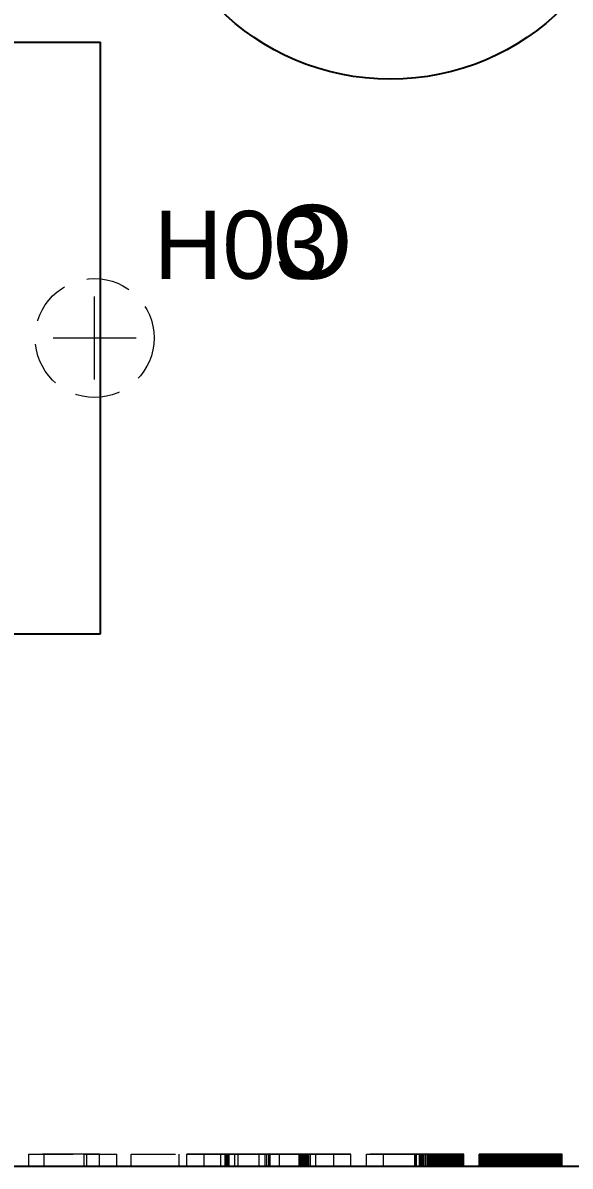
# Model space of a CAD drawing. Header units: millimetres. Extents: x 10 to 317, y 32 to 137.
# Drawn here: x 74.29 to 83.54, y 32 to 51.33 of the extents above; entities that cross this region are included whole.
import ezdxf

# ---------------------------------------------------------------- set-up
doc = ezdxf.new("R2010")
doc.units = ezdxf.units.MM
doc.linetypes.add('WP_HIDDEN', pattern=[2.3, 1.5, -0.8])
for name, color, linetype, lineweight in [('ANNOTATIONS', 7, 'CONTINUOUS', 18), ('HIDDEN', 7, 'WP_HIDDEN', 13), ('VISIBLE', 7, 'CONTINUOUS', 25)]:
    doc.layers.add(name, color=color, linetype=linetype, lineweight=lineweight)
doc.styles.add('CJK', font='Arial Unicode.ttf')

msp = doc.modelspace()

# ---------------------------------------------------------------- linework, layer by layer
at = {"layer": 'ANNOTATIONS'}
for p, q in [((75.5, 45.3), (75.5, 46.7)), ((74.8, 46), (76.2, 46))]:
    msp.add_line(p, q, dxfattribs=at)
at = {"layer": 'HIDDEN', "ltscale": 0.5}
for p, q in [((74.38582, 32), (74.38582, 32.2)), ((74.38582, 32.2), (75.32049, 32.2)), ((75.36899, 32.2), (74.38582, 32.2)), ((75.32049, 32.2), (74.64594, 32.2)), ((74.64594, 32), (74.64594, 32.2)), ((75.32049, 32), (75.32049, 32.2)), ((75.32049, 32.2), (75.58502, 32.2)), ((75.36899, 32), (75.36899, 32.2)), ((75.58502, 32.2), (75.36899, 32.2)), ((75.58502, 32), (75.58502, 32.2)), ((75.58502, 32.2), (75.876, 32.2)), ((75.876, 32), (75.876, 32.2)), ((76.11702, 32), (76.11702, 32.2)), ((76.11702, 32.2), (76.92971, 32.2)), ((76.92971, 32), (76.92971, 32.2)), ((77.06051, 32), (77.06051, 32.2)), ((77.06051, 32.2), (77.63218, 32.2)), ((77.35296, 32.2), (77.06051, 32.2)), ((77.35296, 32), (77.35296, 32.2)), ((77.68068, 32.2), (77.35296, 32.2)), ((77.63218, 32), (77.63218, 32.2)), ((77.63218, 32.2), (77.92316, 32.2)), ((77.70621, 32.2), (77.68068, 32.2)), ((77.70621, 32), (77.70621, 32.2)), ((77.72991, 32.2), (77.70621, 32.2)), ((77.72991, 32), (77.72991, 32.2)), ((77.75177, 32.2), (77.72991, 32.2)), ((77.75177, 32), (77.75177, 32.2)), ((77.77179, 32.2), (77.75177, 32.2)), ((77.77179, 32), (77.77179, 32.2)), ((77.83719, 32.2), (77.77179, 32.2)), ((77.86879, 32.2), (77.83719, 32.2)), ((77.86879, 32), (77.86879, 32.2)), ((78.27881, 32.2), (77.86879, 32.2)), ((77.92316, 32), (77.92316, 32.2)), ((77.92316, 32.2), (78.38021, 32.2)), ((78.27881, 32), (78.27881, 32.2)), ((78.6227, 32.2), (78.27881, 32.2)), ((78.38021, 32), (78.38021, 32.2)), ((78.38021, 32.2), (78.41071, 32.2)), ((78.41071, 32), (78.41071, 32.2)), ((78.41071, 32.2), (78.4434, 32.2)), ((78.4434, 32), (78.4434, 32.2)), ((78.4434, 32.2), (78.46545, 32.2)), ((78.46545, 32), (78.46545, 32.2)), ((78.46545, 32.2), (78.51101, 32.2)), ((78.51101, 32.2), (78.96511, 32.2)), ((78.6227, 32), (78.6227, 32.2)), ((78.93131, 32.2), (78.6227, 32.2)), ((78.95933, 32.2), (78.93131, 32.2)), ((78.95933, 32), (78.95933, 32.2)), ((78.98532, 32.2), (78.95933, 32.2)), ((78.96511, 32), (78.96511, 32.2)), ((78.96511, 32.2), (79.23993, 32.2)), ((78.98532, 32), (78.98532, 32.2)), ((79.00929, 32.2), (78.98532, 32.2)), ((79.00929, 32), (79.00929, 32.2)), ((79.03125, 32.2), (79.00929, 32.2)), ((79.03125, 32), (79.03125, 32.2)), ((79.05118, 32.2), (79.03125, 32.2)), ((79.06909, 32.2), (79.05118, 32.2)), ((79.05118, 32), (79.05118, 32.2)), ((79.08498, 32.2), (79.06909, 32.2)), ((79.06909, 32), (79.06909, 32.2)), ((79.09885, 32.2), (79.08498, 32.2)), ((79.08498, 32), (79.08498, 32.2)), ((79.12098, 32.2), (79.09885, 32.2)), ((79.09885, 32), (79.09885, 32.2)), ((79.14624, 32.2), (79.12098, 32.2)), ((79.12098, 32), (79.12098, 32.2)), ((79.17462, 32.2), (79.14624, 32.2)), ((79.14624, 32), (79.14624, 32.2)), ((79.20613, 32.2), (79.17462, 32.2)), ((79.54414, 32.2), (79.20613, 32.2)), ((79.23993, 32), (79.23993, 32.2)), ((79.23993, 32.2), (79.83071, 32.2)), ((79.83071, 32.2), (79.54414, 32.2)), ((79.54414, 32), (79.54414, 32.2)), ((79.83071, 32), (79.83071, 32.2)), ((80.09671, 32), (80.09671, 32.2)), ((80.09671, 32.2), (80.38181, 32.2)), ((80.9094, 32.2), (80.09671, 32.2)), ((80.38181, 32), (80.38181, 32.2)), ((80.38181, 32.2), (80.93439, 32.2)), ((80.38181, 32.2), (80.93292, 32.2)), ((80.93879, 32.2), (80.38181, 32.2)), ((80.9094, 32), (80.9094, 32.2)), ((81.01035, 32.2), (80.9094, 32.2)), ((80.93292, 32.2), (81.02229, 32.2)), ((80.93292, 32), (80.93292, 32.2)), ((80.93439, 32), (80.93439, 32.2)), ((80.93439, 32.2), (80.99041, 32.2)), ((81.00536, 32.2), (80.93879, 32.2)), ((80.93879, 32), (80.93879, 32.2)), ((80.99041, 32), (80.99041, 32.2)), ((80.99041, 32.2), (81.04424, 32.2)), ((81.06693, 32.2), (81.00536, 32.2)), ((81.00536, 32), (81.00536, 32.2)), ((81.01035, 32), (81.01035, 32.2)), ((81.09861, 32.2), (81.01035, 32.2)), ((81.02229, 32.2), (81.09641, 32.2)), ((81.02229, 32), (81.02229, 32.2)), ((81.04424, 32), (81.04424, 32.2)), ((81.04424, 32.2), (81.09586, 32.2)), ((81.12348, 32.2), (81.06693, 32.2)), ((81.06693, 32), (81.06693, 32.2)), ((81.09586, 32), (81.09586, 32.2)), ((81.09586, 32.2), (81.14527, 32.2)), ((81.09641, 32.2), (81.15529, 32.2)), ((81.09641, 32), (81.09641, 32.2)), ((81.09861, 32), (81.09861, 32.2)), ((81.17421, 32.2), (81.09861, 32.2)), ((81.17503, 32.2), (81.12348, 32.2)), ((81.12348, 32), (81.12348, 32.2)), ((81.14527, 32), (81.14527, 32.2)), ((81.14527, 32.2), (81.19249, 32.2)), ((81.15529, 32.2), (81.17901, 32.2)), ((81.15529, 32), (81.15529, 32.2)), ((81.17421, 32), (81.17421, 32.2)), ((81.23712, 32.2), (81.17421, 32.2)), ((81.22158, 32.2), (81.17503, 32.2)), ((81.17503, 32), (81.17503, 32.2)), ((81.17901, 32.2), (81.19892, 32.2)), ((81.17901, 32), (81.17901, 32.2)), ((81.19249, 32), (81.19249, 32.2)), ((81.19249, 32.2), (81.23749, 32.2)), ((81.19892, 32.2), (81.22616, 32.2)), ((81.19892, 32), (81.19892, 32.2)), ((81.24297, 32.2), (81.22158, 32.2)), ((81.22158, 32), (81.22158, 32.2)), ((81.22616, 32.2), (81.25205, 32.2)), ((81.22616, 32), (81.22616, 32.2)), ((81.23712, 32), (81.23712, 32.2)), ((81.276, 32.2), (81.23712, 32.2)), ((81.23749, 32), (81.23749, 32.2)), ((81.23749, 32.2), (81.28029, 32.2)), ((81.26312, 32.2), (81.24297, 32.2)), ((81.24297, 32), (81.24297, 32.2)), ((81.25205, 32.2), (81.27659, 32.2)), ((81.25205, 32), (81.25205, 32.2)), ((81.28201, 32.2), (81.26312, 32.2)), ((81.26312, 32), (81.26312, 32.2)), ((81.276, 32), (81.276, 32.2)), ((81.31327, 32.2), (81.276, 32.2)), ((81.27659, 32.2), (81.29977, 32.2)), ((81.27659, 32), (81.27659, 32.2)), ((81.28029, 32), (81.28029, 32.2)), ((81.28029, 32.2), (81.32089, 32.2)), ((81.29965, 32.2), (81.28201, 32.2)), ((81.28201, 32), (81.28201, 32.2)), ((81.31604, 32.2), (81.29965, 32.2)), ((81.29965, 32), (81.29965, 32.2)), ((81.29977, 32.2), (81.32159, 32.2)), ((81.29977, 32), (81.29977, 32.2)), ((81.31327, 32), (81.31327, 32.2)), ((81.34893, 32.2), (81.31327, 32.2)), ((81.33118, 32.2), (81.31604, 32.2)), ((81.31604, 32), (81.31604, 32.2)), ((81.32089, 32), (81.32089, 32.2)), ((81.32089, 32.2), (81.35929, 32.2)), ((81.32159, 32.2), (81.34206, 32.2)), ((81.32159, 32), (81.32159, 32.2)), ((81.35839, 32.2), (81.33118, 32.2)), ((81.33118, 32), (81.33118, 32.2)), ((81.34206, 32.2), (81.36118, 32.2)), ((81.34206, 32), (81.34206, 32.2)), ((81.34893, 32), (81.34893, 32.2)), ((81.38298, 32.2), (81.34893, 32.2)), ((81.38197, 32.2), (81.35839, 32.2)), ((81.35839, 32), (81.35839, 32.2)), ((81.35929, 32), (81.35929, 32.2)), ((81.35929, 32.2), (81.39547, 32.2)), ((81.36118, 32.2), (81.37894, 32.2)), ((81.36118, 32), (81.36118, 32.2)), ((81.37894, 32.2), (81.39496, 32.2)), ((81.37894, 32), (81.37894, 32.2)), ((81.40193, 32.2), (81.38197, 32.2)), ((81.38197, 32), (81.38197, 32.2)), ((81.38298, 32), (81.38298, 32.2)), ((81.41543, 32.2), (81.38298, 32.2)), ((81.39496, 32.2), (81.40884, 32.2)), ((81.39496, 32), (81.39496, 32.2)), ((81.39547, 32), (81.39547, 32.2)), ((81.39547, 32.2), (81.42946, 32.2)), ((81.41825, 32.2), (81.40193, 32.2)), ((81.40193, 32), (81.40193, 32.2)), ((81.40884, 32.2), (81.42058, 32.2)), ((81.40884, 32), (81.40884, 32.2)), ((81.41543, 32), (81.41543, 32.2)), ((81.44627, 32.2), (81.41543, 32.2)), ((81.43095, 32.2), (81.41825, 32.2)), ((81.41825, 32), (81.41825, 32.2)), ((81.42058, 32.2), (81.43019, 32.2)), ((81.42058, 32), (81.42058, 32.2)), ((81.42946, 32), (81.42946, 32.2)), ((81.42946, 32.2), (81.46124, 32.2)), ((81.43019, 32.2), (81.43767, 32.2)), ((81.43019, 32), (81.43019, 32.2)), ((81.44002, 32.2), (81.43095, 32.2)), ((81.43095, 32), (81.43095, 32.2)), ((81.43767, 32.2), (81.44301, 32.2)), ((81.43767, 32), (81.43767, 32.2)), ((81.44546, 32.2), (81.44002, 32.2)), ((81.44002, 32), (81.44002, 32.2)), ((81.44301, 32.2), (81.44621, 32.2)), ((81.44301, 32), (81.44301, 32.2)), ((81.44728, 32.2), (81.44546, 32.2)), ((81.44546, 32), (81.44546, 32.2)), ((81.44621, 32.2), (81.44728, 32.2)), ((81.44621, 32), (81.44621, 32.2)), ((81.44627, 32), (81.44627, 32.2)), ((81.4755, 32.2), (81.44627, 32.2)), ((81.44728, 32), (81.44728, 32.2)), ((81.46124, 32), (81.46124, 32.2)), ((81.46124, 32.2), (81.49082, 32.2)), ((81.4755, 32), (81.4755, 32.2)), ((81.50312, 32.2), (81.4755, 32.2)), ((81.49082, 32), (81.49082, 32.2)), ((81.49082, 32.2), (81.51819, 32.2)), ((81.50312, 32), (81.50312, 32.2)), ((81.52929, 32.2), (81.50312, 32.2)), ((81.51819, 32), (81.51819, 32.2)), ((81.51819, 32.2), (81.54335, 32.2)), ((81.52929, 32), (81.52929, 32.2)), ((81.55415, 32.2), (81.52929, 32.2)), ((81.54335, 32), (81.54335, 32.2)), ((81.54335, 32.2), (81.56632, 32.2)), ((81.55415, 32), (81.55415, 32.2)), ((81.57769, 32.2), (81.55415, 32.2)), ((81.56632, 32), (81.56632, 32.2)), ((81.56632, 32.2), (81.58749, 32.2)), ((81.57769, 32), (81.57769, 32.2)), ((81.59993, 32.2), (81.57769, 32.2)), ((81.58749, 32), (81.58749, 32.2)), ((81.58749, 32.2), (81.6073, 32.2)), ((81.59993, 32), (81.59993, 32.2)), ((81.62086, 32.2), (81.59993, 32.2)), ((81.6073, 32), (81.6073, 32.2)), ((81.6073, 32.2), (81.62575, 32.2)), ((81.62086, 32), (81.62086, 32.2)), ((81.64049, 32.2), (81.62086, 32.2)), ((81.62575, 32), (81.62575, 32.2)), ((81.62575, 32.2), (81.64283, 32.2)), ((81.64049, 32), (81.64049, 32.2)), ((81.6588, 32.2), (81.64049, 32.2)), ((81.64283, 32), (81.64283, 32.2)), ((81.64283, 32.2), (81.65854, 32.2)), ((81.65854, 32), (81.65854, 32.2)), ((81.65854, 32.2), (81.67289, 32.2)), ((81.6588, 32), (81.6588, 32.2)), ((81.6758, 32.2), (81.6588, 32.2)), ((81.67289, 32), (81.67289, 32.2)), ((81.67289, 32.2), (81.68587, 32.2)), ((81.6758, 32), (81.6758, 32.2)), ((81.69113, 32.2), (81.6758, 32.2)), ((81.68587, 32), (81.68587, 32.2)), ((81.68587, 32.2), (81.69748, 32.2)), ((81.69113, 32), (81.69113, 32.2)), ((81.70441, 32.2), (81.69113, 32.2)), ((81.69748, 32), (81.69748, 32.2)), ((81.69748, 32.2), (81.70773, 32.2)), ((81.70441, 32), (81.70441, 32.2)), ((81.71565, 32.2), (81.70441, 32.2)), ((81.70773, 32), (81.70773, 32.2)), ((81.70773, 32.2), (81.71661, 32.2)), ((81.71565, 32), (81.71565, 32.2)), ((81.72485, 32.2), (81.71565, 32.2)), ((81.71661, 32), (81.71661, 32.2)), ((81.71661, 32.2), (81.72412, 32.2)), ((81.72412, 32), (81.72412, 32.2)), ((81.72412, 32.2), (81.73027, 32.2)), ((81.72485, 32), (81.72485, 32.2)), ((81.732, 32.2), (81.72485, 32.2)), ((81.73027, 32), (81.73027, 32.2)), ((81.73027, 32.2), (81.73505, 32.2)), ((81.732, 32), (81.732, 32.2)), ((81.73711, 32.2), (81.732, 32.2)), ((81.73505, 32), (81.73505, 32.2)), ((81.73505, 32.2), (81.73847, 32.2)), ((81.73711, 32), (81.73711, 32.2)), ((81.74018, 32.2), (81.73711, 32.2)), ((81.73847, 32), (81.73847, 32.2)), ((81.73847, 32.2), (81.74052, 32.2)), ((81.74018, 32), (81.74018, 32.2)), ((81.7412, 32.2), (81.74018, 32.2)), ((81.74052, 32), (81.74052, 32.2)), ((81.74052, 32.2), (81.7412, 32.2)), ((81.7412, 32), (81.7412, 32.2)), ((81.99814, 32.2), (81.99691, 32.2)), ((81.99691, 32), (81.99691, 32.2)), ((81.99691, 32.2), (81.99774, 32.2)), ((81.99774, 32), (81.99774, 32.2)), ((81.99774, 32.2), (82.00024, 32.2)), ((82.00183, 32.2), (81.99814, 32.2)), ((81.99814, 32), (81.99814, 32.2)), ((82.00024, 32), (82.00024, 32.2)), ((82.00024, 32.2), (82.0044, 32.2)), ((82.00797, 32.2), (82.00183, 32.2)), ((82.00183, 32), (82.00183, 32.2)), ((82.0044, 32), (82.0044, 32.2)), ((82.0044, 32.2), (82.01023, 32.2)), ((82.01657, 32.2), (82.00797, 32.2)), ((82.00797, 32), (82.00797, 32.2)), ((82.01023, 32), (82.01023, 32.2)), ((82.01023, 32.2), (82.01772, 32.2)), ((82.02762, 32.2), (82.01657, 32.2)), ((82.01657, 32), (82.01657, 32.2)), ((82.01772, 32), (82.01772, 32.2)), ((82.01772, 32.2), (82.02688, 32.2)), ((82.02688, 32), (82.02688, 32.2)), ((82.02688, 32.2), (82.0377, 32.2)), ((82.04114, 32.2), (82.02762, 32.2)), ((82.02762, 32), (82.02762, 32.2)), ((82.0377, 32), (82.0377, 32.2)), ((82.0377, 32.2), (82.05018, 32.2)), ((82.05711, 32.2), (82.04114, 32.2)), ((82.04114, 32), (82.04114, 32.2)), ((82.05018, 32), (82.05018, 32.2)), ((82.05018, 32.2), (82.06434, 32.2)), ((82.07554, 32.2), (82.05711, 32.2)), ((82.05711, 32), (82.05711, 32.2)), ((82.06434, 32), (82.06434, 32.2)), ((82.06434, 32.2), (82.08015, 32.2)), ((82.07554, 32), (82.07554, 32.2)), ((82.09639, 32.2), (82.07554, 32.2)), ((82.08015, 32), (82.08015, 32.2)), ((82.08015, 32.2), (82.09763, 32.2)), ((82.09639, 32), (82.09639, 32.2)), ((82.11962, 32.2), (82.09639, 32.2)), ((82.09763, 32), (82.09763, 32.2)), ((82.09763, 32.2), (82.11678, 32.2)), ((82.11678, 32), (82.11678, 32.2)), ((82.11678, 32.2), (82.13759, 32.2)), ((82.11962, 32), (82.11962, 32.2)), ((82.14525, 32.2), (82.11962, 32.2)), ((82.13759, 32), (82.13759, 32.2)), ((82.13759, 32.2), (82.16006, 32.2)), ((82.14525, 32), (82.14525, 32.2)), ((82.17326, 32.2), (82.14525, 32.2)), ((82.16006, 32), (82.16006, 32.2)), ((82.16006, 32.2), (82.1842, 32.2)), ((82.17326, 32), (82.17326, 32.2)), ((82.20367, 32.2), (82.17326, 32.2)), ((82.1842, 32), (82.1842, 32.2)), ((82.1842, 32.2), (82.21, 32.2)), ((82.20367, 32), (82.20367, 32.2)), ((82.23646, 32.2), (82.20367, 32.2)), ((82.21, 32), (82.21, 32.2)), ((82.21, 32.2), (82.23275, 32.2)), ((82.23275, 32), (82.23275, 32.2)), ((82.23275, 32.2), (82.25655, 32.2)), ((82.23646, 32), (82.23646, 32.2)), ((82.27164, 32.2), (82.23646, 32.2)), ((82.25655, 32), (82.25655, 32.2)), ((82.25655, 32.2), (82.28139, 32.2)), ((82.27073, 32.2), (82.26879, 32.2)), ((82.26879, 32.2), (82.27092, 32.2)), ((82.26879, 32), (82.26879, 32.2)), ((82.27655, 32.2), (82.27073, 32.2)), ((82.27073, 32), (82.27073, 32.2)), ((82.27092, 32.2), (82.27359, 32.2)), ((82.27092, 32), (82.27092, 32.2)), ((82.27164, 32), (82.27164, 32.2)), ((82.3092, 32.2), (82.27164, 32.2)), ((82.27359, 32.2), (82.27733, 32.2)), ((82.27359, 32), (82.27359, 32.2)), ((82.28092, 32.2), (82.27655, 32.2)), ((82.27655, 32), (82.27655, 32.2)), ((82.27733, 32.2), (82.28214, 32.2)), ((82.27733, 32), (82.27733, 32.2)), ((82.28625, 32.2), (82.28092, 32.2)), ((82.28092, 32), (82.28092, 32.2)), ((82.28139, 32), (82.28139, 32.2)), ((82.28139, 32.2), (82.30727, 32.2)), ((82.28214, 32.2), (82.28801, 32.2)), ((82.28214, 32), (82.28214, 32.2)), ((82.29256, 32.2), (82.28625, 32.2)), ((82.28625, 32), (82.28625, 32.2)), ((82.28801, 32.2), (82.29495, 32.2)), ((82.28801, 32), (82.28801, 32.2)), ((82.29983, 32.2), (82.29256, 32.2)), ((82.29256, 32), (82.29256, 32.2)), ((82.29495, 32.2), (82.30296, 32.2)), ((82.29495, 32), (82.29495, 32.2)), ((82.30808, 32.2), (82.29983, 32.2)), ((82.29983, 32), (82.29983, 32.2)), ((82.30296, 32.2), (82.31203, 32.2)), ((82.30296, 32), (82.30296, 32.2)), ((82.30727, 32), (82.30727, 32.2)), ((82.30727, 32.2), (82.3342, 32.2)), ((82.3173, 32.2), (82.30808, 32.2)), ((82.30808, 32), (82.30808, 32.2)), ((82.3092, 32), (82.3092, 32.2)), ((82.34921, 32.2), (82.3092, 32.2)), ((82.31203, 32.2), (82.32218, 32.2)), ((82.31203, 32), (82.31203, 32.2)), ((82.32748, 32.2), (82.3173, 32.2)), ((82.3173, 32), (82.3173, 32.2)), ((82.32218, 32.2), (82.33339, 32.2)), ((82.32218, 32), (82.32218, 32.2)), ((82.33864, 32.2), (82.32748, 32.2)), ((82.32748, 32), (82.32748, 32.2)), ((82.33339, 32.2), (82.34567, 32.2)), ((82.33339, 32), (82.33339, 32.2)), ((82.3342, 32), (82.3342, 32.2)), ((82.3342, 32.2), (82.36218, 32.2)), ((82.35077, 32.2), (82.33864, 32.2)), ((82.33864, 32), (82.33864, 32.2)), ((82.34567, 32.2), (82.35901, 32.2)), ((82.34567, 32), (82.34567, 32.2)), ((82.34921, 32), (82.34921, 32.2)), ((82.39173, 32.2), (82.34921, 32.2)), ((82.36386, 32.2), (82.35077, 32.2)), ((82.35077, 32), (82.35077, 32.2)), ((82.35901, 32.2), (82.37343, 32.2)), ((82.35901, 32), (82.35901, 32.2)), ((82.36218, 32), (82.36218, 32.2)), ((82.36218, 32.2), (82.3912, 32.2)), ((82.37793, 32.2), (82.36386, 32.2)), ((82.36386, 32), (82.36386, 32.2)), ((82.37343, 32.2), (82.38891, 32.2)), ((82.37343, 32), (82.37343, 32.2)), ((82.39297, 32.2), (82.37793, 32.2)), ((82.37793, 32), (82.37793, 32.2)), ((82.38891, 32.2), (82.40546, 32.2)), ((82.38891, 32), (82.38891, 32.2)), ((82.3912, 32), (82.3912, 32.2)), ((82.3912, 32.2), (82.42126, 32.2)), ((82.39173, 32), (82.39173, 32.2)), ((82.43675, 32.2), (82.39173, 32.2)), ((82.42492, 32.2), (82.39297, 32.2)), ((82.39297, 32), (82.39297, 32.2)), ((82.40546, 32.2), (82.4338, 32.2)), ((82.40546, 32), (82.40546, 32.2)), ((82.42126, 32), (82.42126, 32.2)), ((82.42126, 32.2), (82.45237, 32.2)), ((82.44158, 32.2), (82.42492, 32.2)), ((82.42492, 32), (82.42492, 32.2)), ((82.4338, 32.2), (82.44883, 32.2)), ((82.4338, 32), (82.4338, 32.2)), ((82.43675, 32), (82.43675, 32.2)), ((82.48427, 32.2), (82.43675, 32.2)), ((82.45869, 32.2), (82.44158, 32.2)), ((82.44158, 32), (82.44158, 32.2)), ((82.44883, 32.2), (82.46443, 32.2)), ((82.44883, 32), (82.44883, 32.2)), ((82.45237, 32), (82.45237, 32.2)), ((82.45237, 32.2), (82.48452, 32.2)), ((82.47625, 32.2), (82.45869, 32.2)), ((82.45869, 32), (82.45869, 32.2)), ((82.46443, 32.2), (82.48061, 32.2)), ((82.46443, 32), (82.46443, 32.2)), ((82.49427, 32.2), (82.47625, 32.2)), ((82.47625, 32), (82.47625, 32.2)), ((82.48061, 32.2), (82.49736, 32.2)), ((82.48061, 32), (82.48061, 32.2)), ((82.48427, 32), (82.48427, 32.2)), ((82.53429, 32.2), (82.48427, 32.2)), ((82.48452, 32), (82.48452, 32.2)), ((82.48452, 32.2), (82.51772, 32.2)), ((82.51274, 32.2), (82.49427, 32.2)), ((82.49427, 32), (82.49427, 32.2)), ((82.49736, 32.2), (82.51468, 32.2)), ((82.49736, 32), (82.49736, 32.2)), ((82.53166, 32.2), (82.51274, 32.2)), ((82.51274, 32), (82.51274, 32.2)), ((82.51468, 32.2), (82.53258, 32.2)), ((82.51468, 32), (82.51468, 32.2)), ((82.51772, 32), (82.51772, 32.2)), ((82.51772, 32.2), (82.55196, 32.2)), ((82.55104, 32.2), (82.53166, 32.2)), ((82.53166, 32), (82.53166, 32.2)), ((82.53258, 32.2), (82.55106, 32.2)), ((82.53258, 32), (82.53258, 32.2)), ((82.53429, 32), (82.53429, 32.2)), ((82.58682, 32.2), (82.53429, 32.2)), ((82.57087, 32.2), (82.55104, 32.2)), ((82.55104, 32), (82.55104, 32.2)), ((82.55106, 32.2), (82.5701, 32.2)), ((82.55106, 32), (82.55106, 32.2)), ((82.55196, 32), (82.55196, 32.2)), ((82.55196, 32.2), (82.58725, 32.2)), ((82.5701, 32.2), (82.58972, 32.2)), ((82.5701, 32), (82.5701, 32.2)), ((82.59116, 32.2), (82.57087, 32.2)), ((82.57087, 32), (82.57087, 32.2)), ((82.58682, 32), (82.58682, 32.2)), ((82.64185, 32.2), (82.58682, 32.2)), ((82.58725, 32), (82.58725, 32.2)), ((82.58725, 32.2), (82.62358, 32.2)), ((82.58972, 32.2), (82.60992, 32.2)), ((82.58972, 32), (82.58972, 32.2)), ((82.6119, 32.2), (82.59116, 32.2)), ((82.59116, 32), (82.59116, 32.2)), ((82.60992, 32.2), (82.63069, 32.2)), ((82.60992, 32), (82.60992, 32.2)), ((82.63309, 32.2), (82.6119, 32.2)), ((82.6119, 32), (82.6119, 32.2)), ((82.62358, 32), (82.62358, 32.2)), ((82.62358, 32.2), (82.66096, 32.2)), ((82.63069, 32.2), (82.65203, 32.2)), ((82.63069, 32), (82.63069, 32.2)), ((82.65473, 32.2), (82.63309, 32.2)), ((82.63309, 32), (82.63309, 32.2)), ((82.64185, 32), (82.64185, 32.2)), ((82.69938, 32.2), (82.64185, 32.2)), ((82.65203, 32.2), (82.67395, 32.2)), ((82.65203, 32), (82.65203, 32.2)), ((82.67683, 32.2), (82.65473, 32.2)), ((82.65473, 32), (82.65473, 32.2)), ((82.66096, 32), (82.66096, 32.2)), ((82.66096, 32.2), (82.69938, 32.2)), ((82.67395, 32.2), (82.69644, 32.2)), ((82.67395, 32), (82.67395, 32.2)), ((82.69938, 32.2), (82.67683, 32.2)), ((82.67683, 32), (82.67683, 32.2)), ((82.69644, 32.2), (82.71935, 32.2)), ((82.69644, 32), (82.69644, 32.2)), ((82.69938, 32), (82.69938, 32.2)), ((82.74207, 32.2), (82.69938, 32.2)), ((82.69938, 32.2), (82.75726, 32.2)), ((82.72193, 32.2), (82.69938, 32.2)), ((82.71935, 32.2), (82.74178, 32.2)), ((82.71935, 32), (82.71935, 32.2)), ((82.74403, 32.2), (82.72193, 32.2)), ((82.72193, 32), (82.72193, 32.2)), ((82.74178, 32.2), (82.76374, 32.2)), ((82.74178, 32), (82.74178, 32.2)), ((82.74207, 32), (82.74207, 32.2)), ((82.78343, 32.2), (82.74207, 32.2)), ((82.76568, 32.2), (82.74403, 32.2)), ((82.74403, 32), (82.74403, 32.2)), ((82.75726, 32), (82.75726, 32.2)), ((82.75726, 32.2), (82.81259, 32.2)), ((82.76374, 32.2), (82.78522, 32.2)), ((82.76374, 32), (82.76374, 32.2)), ((82.78687, 32.2), (82.76568, 32.2)), ((82.76568, 32), (82.76568, 32.2)), ((82.78343, 32), (82.78343, 32.2)), ((82.82345, 32.2), (82.78343, 32.2)), ((82.78522, 32.2), (82.80622, 32.2)), ((82.78522, 32), (82.78522, 32.2)), ((82.80761, 32.2), (82.78687, 32.2)), ((82.78687, 32), (82.78687, 32.2)), ((82.80622, 32.2), (82.82674, 32.2)), ((82.80622, 32), (82.80622, 32.2)), ((82.82789, 32.2), (82.80761, 32.2)), ((82.80761, 32), (82.80761, 32.2)), ((82.81259, 32), (82.81259, 32.2)), ((82.81259, 32.2), (82.86537, 32.2)), ((82.82345, 32), (82.82345, 32.2)), ((82.86214, 32.2), (82.82345, 32.2)), ((82.82674, 32.2), (82.84679, 32.2)), ((82.82674, 32), (82.82674, 32.2)), ((82.84772, 32.2), (82.82789, 32.2)), ((82.82789, 32), (82.82789, 32.2)), ((82.84679, 32.2), (82.86637, 32.2)), ((82.84679, 32), (82.84679, 32.2)), ((82.8671, 32.2), (82.84772, 32.2)), ((82.84772, 32), (82.84772, 32.2)), ((82.86214, 32), (82.86214, 32.2)), ((82.8995, 32.2), (82.86214, 32.2)), ((82.86537, 32), (82.86537, 32.2)), ((82.86537, 32.2), (82.9156, 32.2)), ((82.86637, 32.2), (82.88546, 32.2)), ((82.86637, 32), (82.86637, 32.2)), ((82.88603, 32.2), (82.8671, 32.2)), ((82.8671, 32), (82.8671, 32.2)), ((82.88546, 32.2), (82.90408, 32.2)), ((82.88546, 32), (82.88546, 32.2)), ((82.9045, 32.2), (82.88603, 32.2)), ((82.88603, 32), (82.88603, 32.2)), ((82.8995, 32), (82.8995, 32.2)), ((82.93553, 32.2), (82.8995, 32.2)), ((82.90408, 32.2), (82.92223, 32.2)), ((82.90408, 32), (82.90408, 32.2)), ((82.92251, 32.2), (82.9045, 32.2)), ((82.9045, 32), (82.9045, 32.2)), ((82.9156, 32), (82.9156, 32.2)), ((82.9156, 32.2), (82.96328, 32.2)), ((82.92223, 32.2), (82.93989, 32.2)), ((82.92223, 32), (82.92223, 32.2)), ((82.94008, 32.2), (82.92251, 32.2)), ((82.92251, 32), (82.92251, 32.2)), ((82.93553, 32), (82.93553, 32.2)), ((82.97023, 32.2), (82.93553, 32.2)), ((82.93989, 32.2), (82.95708, 32.2)), ((82.93989, 32), (82.93989, 32.2)), ((82.95719, 32.2), (82.94008, 32.2)), ((82.94008, 32), (82.94008, 32.2)), ((82.95708, 32.2), (82.9738, 32.2)), ((82.95708, 32), (82.95708, 32.2)), ((82.97384, 32.2), (82.95719, 32.2)), ((82.95719, 32), (82.95719, 32.2)), ((82.96328, 32), (82.96328, 32.2)), ((82.96328, 32.2), (83.00841, 32.2)), ((82.97023, 32), (82.97023, 32.2)), ((83.00359, 32.2), (82.97023, 32.2)), ((82.9738, 32.2), (82.99003, 32.2)), ((82.9738, 32), (82.9738, 32.2)), ((82.99005, 32.2), (82.97384, 32.2)), ((82.97384, 32), (82.97384, 32.2)), ((82.99003, 32.2), (83.0058, 32.2)), ((82.99003, 32), (82.99003, 32.2)), ((83.0058, 32.2), (82.99005, 32.2)), ((82.99005, 32), (82.99005, 32.2)), ((83.00359, 32), (83.00359, 32.2)), ((83.03558, 32.2), (83.00359, 32.2)), ((83.0058, 32.2), (83.02083, 32.2)), ((83.0058, 32), (83.0058, 32.2)), ((83.00841, 32), (83.00841, 32.2)), ((83.00841, 32.2), (83.051, 32.2)), ((83.02083, 32.2), (83.0349, 32.2)), ((83.02083, 32), (83.02083, 32.2)), ((83.0349, 32.2), (83.048, 32.2)), ((83.0349, 32), (83.0349, 32.2)), ((83.03558, 32), (83.03558, 32.2)), ((83.06614, 32.2), (83.03558, 32.2)), ((83.048, 32.2), (83.06013, 32.2)), ((83.048, 32), (83.048, 32.2)), ((83.051, 32), (83.051, 32.2)), ((83.051, 32.2), (83.09103, 32.2)), ((83.06013, 32.2), (83.07128, 32.2)), ((83.06013, 32), (83.06013, 32.2)), ((83.06614, 32), (83.06614, 32.2)), ((83.09528, 32.2), (83.06614, 32.2)), ((83.07128, 32.2), (83.08147, 32.2)), ((83.07128, 32), (83.07128, 32.2)), ((83.08147, 32.2), (83.09069, 32.2)), ((83.08147, 32), (83.08147, 32.2)), ((83.09069, 32.2), (83.09893, 32.2)), ((83.09069, 32), (83.09069, 32.2)), ((83.09103, 32), (83.09103, 32.2)), ((83.09103, 32.2), (83.12859, 32.2)), ((83.09528, 32), (83.09528, 32.2)), ((83.123, 32.2), (83.09528, 32.2)), ((83.09893, 32.2), (83.10621, 32.2)), ((83.09893, 32), (83.09893, 32.2)), ((83.10621, 32.2), (83.11251, 32.2)), ((83.10621, 32), (83.10621, 32.2)), ((83.11251, 32.2), (83.11785, 32.2)), ((83.11251, 32), (83.11251, 32.2)), ((83.11785, 32.2), (83.12222, 32.2)), ((83.11785, 32), (83.11785, 32.2)), ((83.12222, 32.2), (83.12804, 32.2)), ((83.12222, 32), (83.12222, 32.2)), ((83.123, 32), (83.123, 32.2)), ((83.14929, 32.2), (83.123, 32.2)), ((83.12804, 32.2), (83.12998, 32.2)), ((83.12804, 32), (83.12804, 32.2)), ((83.12859, 32), (83.12859, 32.2)), ((83.12859, 32.2), (83.16373, 32.2)), ((83.12998, 32), (83.12998, 32.2)), ((83.14929, 32), (83.14929, 32.2)), ((83.17416, 32.2), (83.14929, 32.2)), ((83.16373, 32), (83.16373, 32.2)), ((83.16373, 32.2), (83.19647, 32.2)), ((83.17416, 32), (83.17416, 32.2)), ((83.1976, 32.2), (83.17416, 32.2)), ((83.19647, 32), (83.19647, 32.2)), ((83.19647, 32.2), (83.22679, 32.2)), ((83.1976, 32), (83.1976, 32.2)), ((83.21962, 32.2), (83.1976, 32.2)), ((83.21962, 32), (83.21962, 32.2)), ((83.24036, 32.2), (83.21962, 32.2)), ((83.22679, 32), (83.22679, 32.2)), ((83.22679, 32.2), (83.2547, 32.2)), ((83.24036, 32), (83.24036, 32.2)), ((83.25995, 32.2), (83.24036, 32.2)), ((83.2547, 32), (83.2547, 32.2)), ((83.2547, 32.2), (83.2802, 32.2)), ((83.25995, 32), (83.25995, 32.2)), ((83.27838, 32.2), (83.25995, 32.2)), ((83.27838, 32), (83.27838, 32.2)), ((83.29568, 32.2), (83.27838, 32.2)), ((83.2802, 32), (83.2802, 32.2)), ((83.2802, 32.2), (83.30329, 32.2)), ((83.29568, 32), (83.29568, 32.2)), ((83.31182, 32.2), (83.29568, 32.2)), ((83.30329, 32), (83.30329, 32.2)), ((83.30329, 32.2), (83.32397, 32.2)), ((83.31182, 32), (83.31182, 32.2)), ((83.32681, 32.2), (83.31182, 32.2)), ((83.32397, 32), (83.32397, 32.2)), ((83.32397, 32.2), (83.34222, 32.2)), ((83.32681, 32), (83.32681, 32.2)), ((83.34066, 32.2), (83.32681, 32.2)), ((83.34066, 32), (83.34066, 32.2)), ((83.35336, 32.2), (83.34066, 32.2)), ((83.34222, 32), (83.34222, 32.2)), ((83.34222, 32.2), (83.35804, 32.2)), ((83.35336, 32), (83.35336, 32.2)), ((83.36472, 32.2), (83.35336, 32.2)), ((83.35804, 32), (83.35804, 32.2)), ((83.35804, 32.2), (83.37143, 32.2)), ((83.36472, 32), (83.36472, 32.2)), ((83.37457, 32.2), (83.36472, 32.2)), ((83.37143, 32), (83.37143, 32.2)), ((83.37143, 32.2), (83.38238, 32.2)), ((83.37457, 32), (83.37457, 32.2)), ((83.38291, 32.2), (83.37457, 32.2)), ((83.38238, 32), (83.38238, 32.2)), ((83.38238, 32.2), (83.3909, 32.2)), ((83.38291, 32), (83.38291, 32.2)), ((83.38973, 32.2), (83.38291, 32.2)), ((83.38973, 32), (83.38973, 32.2)), ((83.39503, 32.2), (83.38973, 32.2)), ((83.3909, 32), (83.3909, 32.2)), ((83.3909, 32.2), (83.39699, 32.2)), ((83.39503, 32), (83.39503, 32.2)), ((83.39882, 32.2), (83.39503, 32.2)), ((83.39699, 32), (83.39699, 32.2)), ((83.39699, 32.2), (83.40064, 32.2)), ((83.39882, 32), (83.39882, 32.2)), ((83.4011, 32.2), (83.39882, 32.2)), ((83.40064, 32), (83.40064, 32.2)), ((83.40064, 32.2), (83.40185, 32.2)), ((83.4011, 32), (83.4011, 32.2)), ((83.40185, 32.2), (83.4011, 32.2)), ((83.40185, 32), (83.40185, 32.2)), ((74.38582, 32), (75.36899, 32)), ((75.32049, 32), (74.38582, 32)), ((74.64594, 32), (75.32049, 32)), ((75.58502, 32), (75.32049, 32)), ((75.36899, 32), (75.58502, 32)), ((75.876, 32), (75.58502, 32)), ((76.92971, 32), (76.11702, 32)), ((77.06051, 32), (77.35296, 32)), ((77.63218, 32), (77.06051, 32)), ((77.35296, 32), (77.68068, 32)), ((77.92316, 32), (77.63218, 32)), ((77.68068, 32), (77.70621, 32)), ((77.70621, 32), (77.72991, 32)), ((77.72991, 32), (77.75177, 32)), ((77.75177, 32), (77.77179, 32)), ((77.77179, 32), (77.83719, 32)), ((77.83719, 32), (77.86879, 32)), ((77.86879, 32), (78.27881, 32)), ((78.38021, 32), (77.92316, 32)), ((78.27881, 32), (78.6227, 32)), ((78.41071, 32), (78.38021, 32)), ((78.4434, 32), (78.41071, 32)), ((78.46545, 32), (78.4434, 32)), ((78.51101, 32), (78.46545, 32)), ((78.96511, 32), (78.51101, 32)), ((78.6227, 32), (78.93131, 32)), ((78.93131, 32), (78.95933, 32)), ((78.95933, 32), (78.98532, 32)), ((79.23993, 32), (78.96511, 32)), ((78.98532, 32), (79.00929, 32)), ((79.00929, 32), (79.03125, 32)), ((79.03125, 32), (79.05118, 32)), ((79.05118, 32), (79.06909, 32)), ((79.06909, 32), (79.08498, 32)), ((79.08498, 32), (79.09885, 32)), ((79.09885, 32), (79.12098, 32)), ((79.12098, 32), (79.14624, 32)), ((79.14624, 32), (79.17462, 32)), ((79.17462, 32), (79.20613, 32)), ((79.20613, 32), (79.54414, 32)), ((79.83071, 32), (79.23993, 32)), ((79.54414, 32), (79.83071, 32)), ((80.38181, 32), (80.09671, 32)), ((80.09671, 32), (80.9094, 32)), ((80.93439, 32), (80.38181, 32)), ((80.93292, 32), (80.38181, 32)), ((80.38181, 32), (80.93879, 32)), ((80.9094, 32), (81.01035, 32)), ((81.02229, 32), (80.93292, 32)), ((80.99041, 32), (80.93439, 32)), ((80.93879, 32), (81.00536, 32)), ((81.04424, 32), (80.99041, 32)), ((81.00536, 32), (81.06693, 32)), ((81.01035, 32), (81.09861, 32)), ((81.09641, 32), (81.02229, 32)), ((81.09586, 32), (81.04424, 32)), ((81.06693, 32), (81.12348, 32)), ((81.14527, 32), (81.09586, 32)), ((81.15529, 32), (81.09641, 32)), ((81.09861, 32), (81.17421, 32)), ((81.12348, 32), (81.17503, 32)), ((81.19249, 32), (81.14527, 32)), ((81.17901, 32), (81.15529, 32)), ((81.17421, 32), (81.23712, 32)), ((81.17503, 32), (81.22158, 32)), ((81.19892, 32), (81.17901, 32)), ((81.23749, 32), (81.19249, 32)), ((81.22616, 32), (81.19892, 32)), ((81.22158, 32), (81.24297, 32)), ((81.25205, 32), (81.22616, 32)), ((81.23712, 32), (81.276, 32)), ((81.28029, 32), (81.23749, 32)), ((81.24297, 32), (81.26312, 32)), ((81.27659, 32), (81.25205, 32)), ((81.26312, 32), (81.28201, 32)), ((81.276, 32), (81.31327, 32)), ((81.29977, 32), (81.27659, 32)), ((81.32089, 32), (81.28029, 32)), ((81.28201, 32), (81.29965, 32)), ((81.29965, 32), (81.31604, 32)), ((81.32159, 32), (81.29977, 32)), ((81.31327, 32), (81.34893, 32)), ((81.31604, 32), (81.33118, 32)), ((81.35929, 32), (81.32089, 32)), ((81.34206, 32), (81.32159, 32)), ((81.33118, 32), (81.35839, 32)), ((81.36118, 32), (81.34206, 32)), ((81.34893, 32), (81.38298, 32)), ((81.35839, 32), (81.38197, 32)), ((81.39547, 32), (81.35929, 32)), ((81.37894, 32), (81.36118, 32)), ((81.39496, 32), (81.37894, 32)), ((81.38197, 32), (81.40193, 32)), ((81.38298, 32), (81.41543, 32)), ((81.40884, 32), (81.39496, 32)), ((81.42946, 32), (81.39547, 32)), ((81.40193, 32), (81.41825, 32)), ((81.42058, 32), (81.40884, 32)), ((81.41543, 32), (81.44627, 32)), ((81.41825, 32), (81.43095, 32)), ((81.43019, 32), (81.42058, 32)), ((81.46124, 32), (81.42946, 32)), ((81.43767, 32), (81.43019, 32)), ((81.43095, 32), (81.44002, 32)), ((81.44301, 32), (81.43767, 32)), ((81.44002, 32), (81.44546, 32)), ((81.44621, 32), (81.44301, 32)), ((81.44546, 32), (81.44728, 32)), ((81.44728, 32), (81.44621, 32)), ((81.44627, 32), (81.4755, 32)), ((81.49082, 32), (81.46124, 32)), ((81.4755, 32), (81.50312, 32)), ((81.51819, 32), (81.49082, 32)), ((81.50312, 32), (81.52929, 32)), ((81.54335, 32), (81.51819, 32)), ((81.52929, 32), (81.55415, 32)), ((81.56632, 32), (81.54335, 32)), ((81.55415, 32), (81.57769, 32)), ((81.58749, 32), (81.56632, 32)), ((81.57769, 32), (81.59993, 32)), ((81.6073, 32), (81.58749, 32)), ((81.59993, 32), (81.62086, 32)), ((81.62575, 32), (81.6073, 32)), ((81.62086, 32), (81.64049, 32)), ((81.64283, 32), (81.62575, 32)), ((81.64049, 32), (81.6588, 32)), ((81.65854, 32), (81.64283, 32)), ((81.67289, 32), (81.65854, 32)), ((81.6588, 32), (81.6758, 32)), ((81.68587, 32), (81.67289, 32)), ((81.6758, 32), (81.69113, 32)), ((81.69748, 32), (81.68587, 32)), ((81.69113, 32), (81.70441, 32)), ((81.70773, 32), (81.69748, 32)), ((81.70441, 32), (81.71565, 32)), ((81.71661, 32), (81.70773, 32)), ((81.71565, 32), (81.72485, 32)), ((81.72412, 32), (81.71661, 32)), ((81.73027, 32), (81.72412, 32)), ((81.72485, 32), (81.732, 32)), ((81.73505, 32), (81.73027, 32)), ((81.732, 32), (81.73711, 32)), ((81.73847, 32), (81.73505, 32)), ((81.73711, 32), (81.74018, 32)), ((81.74052, 32), (81.73847, 32)), ((81.74018, 32), (81.7412, 32)), ((81.7412, 32), (81.74052, 32)), ((81.99691, 32), (81.99814, 32)), ((81.99774, 32), (81.99691, 32)), ((82.00024, 32), (81.99774, 32)), ((81.99814, 32), (82.00183, 32)), ((82.0044, 32), (82.00024, 32)), ((82.00183, 32), (82.00797, 32)), ((82.01023, 32), (82.0044, 32)), ((82.00797, 32), (82.01657, 32)), ((82.01772, 32), (82.01023, 32)), ((82.01657, 32), (82.02762, 32)), ((82.02688, 32), (82.01772, 32)), ((82.0377, 32), (82.02688, 32)), ((82.02762, 32), (82.04114, 32)), ((82.05018, 32), (82.0377, 32)), ((82.04114, 32), (82.05711, 32)), ((82.06434, 32), (82.05018, 32)), ((82.05711, 32), (82.07554, 32)), ((82.08015, 32), (82.06434, 32)), ((82.07554, 32), (82.09639, 32)), ((82.09763, 32), (82.08015, 32)), ((82.09639, 32), (82.11962, 32)), ((82.11678, 32), (82.09763, 32)), ((82.13759, 32), (82.11678, 32)), ((82.11962, 32), (82.14525, 32)), ((82.16006, 32), (82.13759, 32)), ((82.14525, 32), (82.17326, 32)), ((82.1842, 32), (82.16006, 32)), ((82.17326, 32), (82.20367, 32)), ((82.21, 32), (82.1842, 32)), ((82.20367, 32), (82.23646, 32)), ((82.23275, 32), (82.21, 32)), ((82.25655, 32), (82.23275, 32)), ((82.23646, 32), (82.27164, 32)), ((82.28139, 32), (82.25655, 32)), ((82.26879, 32), (82.27073, 32)), ((82.27092, 32), (82.26879, 32)), ((82.27073, 32), (82.27655, 32)), ((82.27359, 32), (82.27092, 32)), ((82.27164, 32), (82.3092, 32)), ((82.27733, 32), (82.27359, 32)), ((82.27655, 32), (82.28092, 32)), ((82.28214, 32), (82.27733, 32)), ((82.28092, 32), (82.28625, 32)), ((82.30727, 32), (82.28139, 32)), ((82.28801, 32), (82.28214, 32)), ((82.28625, 32), (82.29256, 32)), ((82.29495, 32), (82.28801, 32)), ((82.29256, 32), (82.29983, 32)), ((82.30296, 32), (82.29495, 32)), ((82.29983, 32), (82.30808, 32)), ((82.31203, 32), (82.30296, 32)), ((82.3342, 32), (82.30727, 32)), ((82.30808, 32), (82.3173, 32)), ((82.3092, 32), (82.34921, 32)), ((82.32218, 32), (82.31203, 32)), ((82.3173, 32), (82.32748, 32)), ((82.33339, 32), (82.32218, 32)), ((82.32748, 32), (82.33864, 32)), ((82.34567, 32), (82.33339, 32)), ((82.36218, 32), (82.3342, 32)), ((82.33864, 32), (82.35077, 32)), ((82.35901, 32), (82.34567, 32)), ((82.34921, 32), (82.39173, 32)), ((82.35077, 32), (82.36386, 32)), ((82.37343, 32), (82.35901, 32)), ((82.3912, 32), (82.36218, 32)), ((82.36386, 32), (82.37793, 32)), ((82.38891, 32), (82.37343, 32)), ((82.37793, 32), (82.39297, 32)), ((82.40546, 32), (82.38891, 32)), ((82.42126, 32), (82.3912, 32)), ((82.39173, 32), (82.43675, 32)), ((82.39297, 32), (82.42492, 32)), ((82.4338, 32), (82.40546, 32)), ((82.45237, 32), (82.42126, 32)), ((82.42492, 32), (82.44158, 32)), ((82.44883, 32), (82.4338, 32)), ((82.43675, 32), (82.48427, 32)), ((82.44158, 32), (82.45869, 32)), ((82.46443, 32), (82.44883, 32)), ((82.48452, 32), (82.45237, 32)), ((82.45869, 32), (82.47625, 32)), ((82.48061, 32), (82.46443, 32)), ((82.47625, 32), (82.49427, 32)), ((82.49736, 32), (82.48061, 32)), ((82.48427, 32), (82.53429, 32)), ((82.51772, 32), (82.48452, 32)), ((82.49427, 32), (82.51274, 32)), ((82.51468, 32), (82.49736, 32)), ((82.51274, 32), (82.53166, 32)), ((82.53258, 32), (82.51468, 32)), ((82.55196, 32), (82.51772, 32)), ((82.53166, 32), (82.55104, 32)), ((82.55106, 32), (82.53258, 32)), ((82.53429, 32), (82.58682, 32)), ((82.55104, 32), (82.57087, 32)), ((82.5701, 32), (82.55106, 32)), ((82.58725, 32), (82.55196, 32)), ((82.58972, 32), (82.5701, 32)), ((82.57087, 32), (82.59116, 32)), ((82.58682, 32), (82.64185, 32)), ((82.62358, 32), (82.58725, 32)), ((82.60992, 32), (82.58972, 32)), ((82.59116, 32), (82.6119, 32)), ((82.63069, 32), (82.60992, 32)), ((82.6119, 32), (82.63309, 32)), ((82.66096, 32), (82.62358, 32)), ((82.65203, 32), (82.63069, 32)), ((82.63309, 32), (82.65473, 32)), ((82.64185, 32), (82.69938, 32)), ((82.67395, 32), (82.65203, 32)), ((82.65473, 32), (82.67683, 32)), ((82.69938, 32), (82.66096, 32)), ((82.69644, 32), (82.67395, 32)), ((82.67683, 32), (82.69938, 32)), ((82.71935, 32), (82.69644, 32)), ((82.75726, 32), (82.69938, 32)), ((82.69938, 32), (82.74207, 32)), ((82.69938, 32), (82.72193, 32)), ((82.74178, 32), (82.71935, 32)), ((82.72193, 32), (82.74403, 32)), ((82.76374, 32), (82.74178, 32)), ((82.74207, 32), (82.78343, 32)), ((82.74403, 32), (82.76568, 32)), ((82.81259, 32), (82.75726, 32)), ((82.78522, 32), (82.76374, 32)), ((82.76568, 32), (82.78687, 32)), ((82.78343, 32), (82.82345, 32)), ((82.80622, 32), (82.78522, 32)), ((82.78687, 32), (82.80761, 32)), ((82.82674, 32), (82.80622, 32)), ((82.80761, 32), (82.82789, 32)), ((82.86537, 32), (82.81259, 32)), ((82.82345, 32), (82.86214, 32)), ((82.84679, 32), (82.82674, 32)), ((82.82789, 32), (82.84772, 32)), ((82.86637, 32), (82.84679, 32)), ((82.84772, 32), (82.8671, 32)), ((82.86214, 32), (82.8995, 32)), ((82.9156, 32), (82.86537, 32)), ((82.88546, 32), (82.86637, 32)), ((82.8671, 32), (82.88603, 32)), ((82.90408, 32), (82.88546, 32)), ((82.88603, 32), (82.9045, 32)), ((82.8995, 32), (82.93553, 32)), ((82.92223, 32), (82.90408, 32)), ((82.9045, 32), (82.92251, 32)), ((82.96328, 32), (82.9156, 32)), ((82.93989, 32), (82.92223, 32)), ((82.92251, 32), (82.94008, 32)), ((82.93553, 32), (82.97023, 32)), ((82.95708, 32), (82.93989, 32)), ((82.94008, 32), (82.95719, 32)), ((82.9738, 32), (82.95708, 32)), ((82.95719, 32), (82.97384, 32)), ((83.00841, 32), (82.96328, 32)), ((82.97023, 32), (83.00359, 32)), ((82.99003, 32), (82.9738, 32)), ((82.97384, 32), (82.99005, 32)), ((83.0058, 32), (82.99003, 32)), ((82.99005, 32), (83.0058, 32)), ((83.00359, 32), (83.03558, 32)), ((83.02083, 32), (83.0058, 32)), ((83.051, 32), (83.00841, 32)), ((83.0349, 32), (83.02083, 32)), ((83.048, 32), (83.0349, 32)), ((83.03558, 32), (83.06614, 32)), ((83.06013, 32), (83.048, 32)), ((83.09103, 32), (83.051, 32)), ((83.07128, 32), (83.06013, 32)), ((83.06614, 32), (83.09528, 32)), ((83.08147, 32), (83.07128, 32)), ((83.09069, 32), (83.08147, 32)), ((83.09893, 32), (83.09069, 32)), ((83.12859, 32), (83.09103, 32)), ((83.09528, 32), (83.123, 32)), ((83.10621, 32), (83.09893, 32)), ((83.11251, 32), (83.10621, 32)), ((83.11785, 32), (83.11251, 32)), ((83.12222, 32), (83.11785, 32)), ((83.12804, 32), (83.12222, 32)), ((83.123, 32), (83.14929, 32)), ((83.12998, 32), (83.12804, 32)), ((83.16373, 32), (83.12859, 32)), ((83.14929, 32), (83.17416, 32)), ((83.19647, 32), (83.16373, 32)), ((83.17416, 32), (83.1976, 32)), ((83.22679, 32), (83.19647, 32)), ((83.1976, 32), (83.21962, 32)), ((83.21962, 32), (83.24036, 32)), ((83.2547, 32), (83.22679, 32)), ((83.24036, 32), (83.25995, 32)), ((83.2802, 32), (83.2547, 32)), ((83.25995, 32), (83.27838, 32)), ((83.27838, 32), (83.29568, 32)), ((83.30329, 32), (83.2802, 32)), ((83.29568, 32), (83.31182, 32)), ((83.32397, 32), (83.30329, 32)), ((83.31182, 32), (83.32681, 32)), ((83.34222, 32), (83.32397, 32)), ((83.32681, 32), (83.34066, 32)), ((83.34066, 32), (83.35336, 32)), ((83.35804, 32), (83.34222, 32)), ((83.35336, 32), (83.36472, 32)), ((83.37143, 32), (83.35804, 32)), ((83.36472, 32), (83.37457, 32)), ((83.38238, 32), (83.37143, 32)), ((83.37457, 32), (83.38291, 32)), ((83.3909, 32), (83.38238, 32)), ((83.38291, 32), (83.38973, 32)), ((83.38973, 32), (83.39503, 32)), ((83.39699, 32), (83.3909, 32)), ((83.39503, 32), (83.39882, 32)), ((83.40064, 32), (83.39699, 32)), ((83.39882, 32), (83.4011, 32)), ((83.40185, 32), (83.40064, 32)), ((83.4011, 32), (83.40185, 32))]:
    msp.add_line(p, q, dxfattribs=at)
msp.add_circle((75.5, 46), 1.005, dxfattribs=at)
at = {"layer": 'VISIBLE'}
for p, q in [((73.6, 51), (75.6, 51)), ((75.6, 41), (75.6, 51)), ((73.6, 41), (75.6, 41)), ((63, 32), (98, 32))]:
    msp.add_line(p, q, dxfattribs=at)
msp.add_circle((80.5, 54.5), 4.125, dxfattribs=at)

# ---------------------------------------------------------------- texts
at = {"layer": 'ANNOTATIONS', "style": 'CJK'}
for s, height, p in [('H03', 1.15, (76.5, 47)), ('O', 1.25, (78.5, 47))]:
    msp.add_text(s, height=height, dxfattribs=at).set_placement(p)

doc.saveas('drawing.dxf')
